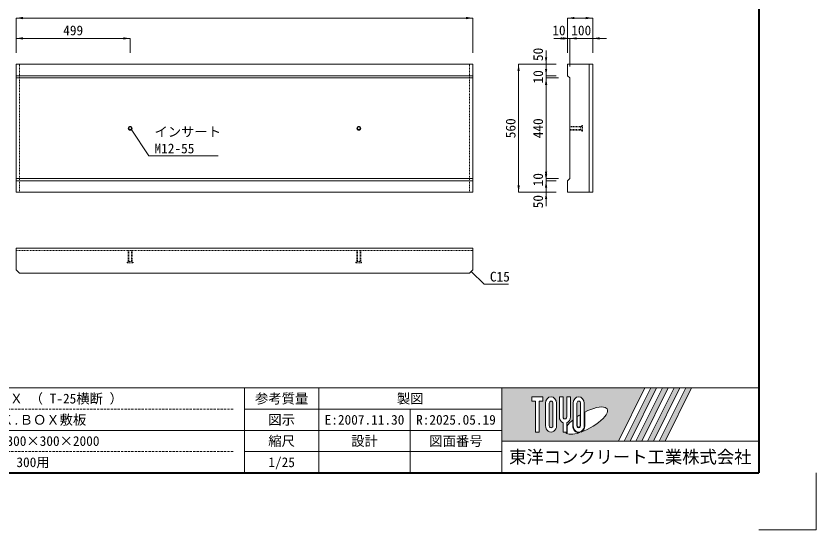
# Model space of a CAD drawing. Units: millimetres at full size. Extents: x -228 to 5022, y -597 to 6828.
# Drawn here: x 1523 to 5022, y -597 to 1651 of the extents above; entities that cross this region are included whole.
import ezdxf
from ezdxf.enums import TextEntityAlignment as Align

# ---------------------------------------------------------------- set-up
doc = ezdxf.new("R2010")
doc.units = ezdxf.units.MM
doc.header["$LTSCALE"] = 10
doc.linetypes.add('USER1', pattern=[1.5, 1, -0.5])
doc.linetypes.add('USER2', pattern=[0.675, 0.375, -0.3])
for name, color, linetype, lineweight in [('Defpoints_3', 7, 'Continuous', 13), ('図枠', 7, 'Continuous', 5), ('寸法線', 7, 'Continuous', 13), ('引出線', 4, 'Continuous', 13), ('本体', 2, 'Continuous', 9), ('補助線', 8, 'Continuous', 13), ('ｲﾝｻｰﾄ', 3, 'USER2', 9)]:
    doc.layers.add(name, color=color, linetype=linetype, lineweight=lineweight)
doc.styles.add('ＭＳ ゴシック', font='')
doc.styles.get('ＭＳ ゴシック').set_extended_font_data('MS Gothic')

# ---------------------------------------------------------------- blocks, each defined once
blk = doc.blocks.new('filled_arrow')
at = {"color": 0, "linetype": 'Continuous', "lineweight": -2}
blk.add_solid([(7.5, 1.25), (0, 0), (7.5, -1.25)], dxfattribs=at)

msp = doc.modelspace()

# ---------------------------------------------------------------- hatches: boundary and pattern name
at = {"layer": '図枠'}
h = msp.add_hatch(color=256, dxfattribs=at)
h.paths.add_polyline_path([(3647.32, 23.93), (3647.32, -208.1), (4157.79, -208.1), (4273.81, 23.93)])
edge = h.paths.add_edge_path(flags=16)
edge.add_ellipse((4017.95, -118.9), major_axis=(90.91, 50.89), ratio=0.3471473, start_angle=-144.31122, end_angle=72.1899, ccw=False)
edge.add_ellipse((3984.29, -140.87), major_axis=(0, 30.94), ratio=0.8463542, start_angle=-160.70346, end_angle=-90)
edge.add_line((4010.47, -140.87), (4010.47, -81.89))
edge = h.paths.add_edge_path(flags=16)
edge.add_ellipse((3984.29, -43.3), major_axis=(0, 28.56), ratio=0.8463542, start_angle=-90, end_angle=90, ccw=False)
edge.add_line((4008.46, -43.3), (4008.46, -140.87))
edge.add_ellipse((3984.29, -140.87), major_axis=(0, 28.56), ratio=0.8463542, start_angle=90, end_angle=-90, ccw=False)
edge.add_line((3960.12, -140.87), (3960.12, -43.3))
edge = h.paths.add_edge_path(flags=16)
edge.add_line((3992.34, -43.3), (3992.34, -140.87))
edge.add_ellipse((3984.29, -140.87), major_axis=(0, 9.52), ratio=0.8463542, start_angle=90, end_angle=-90, ccw=False)
edge.add_line((3976.23, -140.87), (3976.23, -43.3))
edge.add_ellipse((3984.29, -43.3), major_axis=(0, 9.52), ratio=0.8463542, start_angle=-90, end_angle=90, ccw=False)
edge = h.paths.add_edge_path(flags=16)
edge.add_line((3990.33, -93.17), (3990.33, -140.87))
edge.add_ellipse((3984.29, -140.87), major_axis=(0, 7.14), ratio=0.8463541, start_angle=90, end_angle=-90, ccw=False)
edge.add_line((3978.25, -140.87), (3978.25, -100.98))
edge.add_ellipse((4017.95, -118.9), major_axis=(90.91, 50.89), ratio=0.3471473, start_angle=107.79174, end_angle=126.47132, ccw=False)
edge = h.paths.add_edge_path(flags=16)
edge.add_line((3948.03, -14.74), (3948.03, -102.2))
edge.add_ellipse((3923.86, -102.2), major_axis=(0, 28.56), ratio=0.8463542, start_angle=-163.34117, end_angle=-90, ccw=False)
edge.add_line((3931.92, -129.12), (3931.92, -169.42))
edge.add_line((3931.92, -169.42), (3915.81, -169.42))
edge.add_line((3915.81, -169.42), (3915.81, -129.12))
edge.add_ellipse((3923.86, -102.2), major_axis=(0, 28.56), ratio=0.8463542, start_angle=90, end_angle=163.34117, ccw=False)
edge.add_line((3899.69, -102.2), (3899.69, -14.74))
edge.add_line((3899.69, -14.74), (3915.81, -14.74))
edge.add_line((3915.81, -14.74), (3915.81, -102.2))
edge.add_ellipse((3923.86, -102.2), major_axis=(0, 9.52), ratio=0.8463542, start_angle=90, end_angle=-90)
edge.add_line((3931.92, -102.2), (3931.92, -14.74))
edge.add_line((3931.92, -14.74), (3948.03, -14.74))
edge = h.paths.add_edge_path(flags=16)
edge.add_line((3958.1, -116.24), (3958.1, -140.87))
edge.add_ellipse((3984.29, -140.87), major_axis=(0, 30.94), ratio=0.8463542, start_angle=90, end_angle=-171.54427)
edge.add_ellipse((4017.95, -118.9), major_axis=(90.91, 50.89), ratio=0.3471473, start_angle=-178.64954, end_angle=-148.29244, ccw=False)
edge.add_line((3928.45, -171.8), (3933.93, -171.8))
edge.add_line((3933.93, -171.8), (3933.93, -141.64))
edge.add_ellipse((4017.95, -118.9), major_axis=(90.91, 50.89), ratio=0.3471473, start_angle=148.21912, end_angle=165.90812, ccw=False)
edge = h.paths.add_edge_path(flags=16)
edge.add_ellipse((3863.44, -43.3), major_axis=(0, 28.56), ratio=0.8463542, start_angle=-90, end_angle=90, ccw=False)
edge.add_line((3887.61, -43.3), (3887.61, -140.87))
edge.add_ellipse((3863.44, -140.87), major_axis=(0, 28.56), ratio=0.8463542, start_angle=90, end_angle=-90, ccw=False)
edge.add_line((3839.27, -140.87), (3839.27, -43.3))
edge = h.paths.add_edge_path(flags=16)
edge.add_line((3871.49, -43.3), (3871.49, -140.87))
edge.add_ellipse((3863.44, -140.87), major_axis=(0, 9.52), ratio=0.8463542, start_angle=90, end_angle=-90, ccw=False)
edge.add_line((3855.38, -140.87), (3855.38, -43.3))
edge.add_ellipse((3863.44, -43.3), major_axis=(0, 9.52), ratio=0.8463542, start_angle=-90, end_angle=90, ccw=False)
h.paths.add_polyline_path([(3827.18, -14.74), (3827.18, -33.78), (3811.07, -33.78), (3811.07, -169.42), (3794.96, -169.42), (3794.96, -33.78), (3778.84, -33.78), (3778.84, -14.74)], flags=16)
for points in [[(4183.32, -208.1), (4208.84, -208.1), (4324.85, 23.93), (4299.33, 23.93)], [(4375.9, 23.93), (4350.38, 23.93), (4234.36, -208.1), (4259.89, -208.1)], [(4426.95, 23.93), (4401.42, 23.93), (4285.41, -208.1), (4310.93, -208.1)], [(4477.99, 23.93), (4452.47, 23.93), (4336.46, -208.1), (4361.98, -208.1)]]:
    msp.add_hatch(color=256, dxfattribs=at).paths.add_polyline_path(points)

# ---------------------------------------------------------------- linework, layer by layer
at = {"layer": 'Defpoints_3'}
for p in [(5022.32, -347.32), (4772.32, -597.32)]:
    msp.add_line(p, (5022.32, -597.32), dxfattribs=at)
at = {"layer": '図枠', "lineweight": 40}
for p in [(4772.32, 6577.68), (272.32, -347.32)]:
    msp.add_line(p, (4772.32, -347.32), dxfattribs=at)
at = {"layer": '図枠', "lineweight": 13}
for p, q in [((4772.32, 23.93), (272.32, 23.93)), ((2522.32, -347.32), (2522.32, 23.93)), ((2847.32, -347.32), (2847.32, 23.93)), ((3647.32, -347.32), (3647.32, 23.93)), ((3647.32, -68.88), (2522.32, -68.88)), ((3247.32, -347.32), (3247.32, -68.88)), ((3647.32, -161.69), (272.32, -161.69)), ((3647.32, -254.5), (2522.32, -254.5))]:
    msp.add_line(p, q, dxfattribs=at)
at = {"layer": '図枠'}
for p, q in [((3647.32, 23.93), (4273.81, 23.93)), ((4273.81, 23.93), (4157.79, -208.1)), ((4299.33, 23.93), (4183.32, -208.1)), ((4324.85, 23.93), (4208.84, -208.1)), ((4350.38, 23.93), (4234.36, -208.1)), ((4375.9, 23.93), (4259.89, -208.1)), ((4401.42, 23.93), (4285.41, -208.1)), ((4299.33, 23.93), (4324.85, 23.93)), ((4426.95, 23.93), (4310.93, -208.1)), ((4452.47, 23.93), (4336.46, -208.1)), ((4350.38, 23.93), (4375.9, 23.93)), ((4477.99, 23.93), (4361.98, -208.1)), ((4401.42, 23.93), (4426.95, 23.93)), ((4452.47, 23.93), (4477.99, 23.93)), ((3778.84, -14.74), (3778.84, -33.78)), ((3778.84, -14.74), (3827.18, -14.74)), ((3794.96, -33.78), (3778.84, -33.78)), ((3794.96, -33.78), (3794.96, -169.42)), ((3811.07, -33.78), (3811.07, -169.42)), ((3827.18, -33.78), (3811.07, -33.78)), ((3827.18, -14.74), (3827.18, -33.78)), ((3899.69, -14.74), (3915.81, -14.74)), ((3899.69, -102.2), (3899.69, -14.74)), ((3915.81, -14.74), (3915.81, -102.2)), ((3931.92, -14.74), (3948.03, -14.74)), ((3931.92, -102.2), (3931.92, -14.74)), ((3948.03, -14.74), (3948.03, -102.2)), ((3839.27, -43.3), (3839.27, -140.87)), ((3855.38, -140.87), (3855.38, -43.3)), ((3871.49, -43.3), (3871.49, -140.87)), ((3887.61, -140.87), (3887.61, -43.3)), ((3960.12, -43.3), (3960.12, -140.87)), ((3976.23, -140.87), (3976.23, -43.3)), ((3992.34, -43.3), (3992.34, -140.87)), ((4008.46, -140.87), (4008.46, -43.3)), ((3978.25, -140.87), (3978.25, -100.98)), ((3990.33, -93.17), (3990.33, -140.87)), ((4010.47, -140.87), (4010.47, -81.89)), ((3915.81, -129.12), (3915.81, -169.42)), ((3931.92, -129.12), (3931.92, -169.42)), ((3958.1, -116.24), (3958.1, -140.87)), ((3811.07, -169.42), (3794.96, -169.42)), ((3931.92, -169.42), (3915.81, -169.42)), ((3928.45, -171.8), (3933.93, -171.8)), ((3933.93, -141.64), (3933.93, -171.8)), ((3647.32, -208.1), (4157.79, -208.1)), ((4183.32, -208.1), (4208.84, -208.1)), ((4234.36, -208.1), (4259.89, -208.1)), ((4285.41, -208.1), (4310.93, -208.1)), ((4336.46, -208.1), (4361.98, -208.1))]:
    msp.add_line(p, q, dxfattribs=at)
at = {"layer": '図枠', "linetype": 'USER1', "lineweight": 9}
for p, q in [((2472.32, -68.88), (722.32, -68.88)), ((2472.32, -254.5), (722.32, -254.5))]:
    msp.add_line(p, q, dxfattribs=at)
at = {"layer": '図枠'}
for centre, major_axis, ratio, start_param, end_param in [((3863.44, -43.3), (0, 28.56), 0.846354, 4.712389, 7.8539816), ((3863.44, -43.3), (0, 9.52), 0.846354, 4.712389, 7.8539816), ((3984.29, -43.3), (0, 28.56), 0.846354, 4.712389, 7.8539816), ((3984.29, -43.3), (0, 9.52), 0.846354, 4.712389, 7.8539816), ((4017.95, -118.9), (90.91, 50.89), 0.347147, 4.2621853, 7.7429163), ((3923.86, -102.2), (0, 28.56), 0.846354, 1.5707963, 2.8017557), ((3923.86, -102.2), (0, 9.52), 0.846354, 1.5707963, 4.712389), ((3923.86, -102.2), (0, 28.56), 0.846354, 3.4814296, 4.712389), ((4017.95, -118.9), (90.91, 50.89), 0.347147, 1.6817405, 1.8219833), ((4017.95, -118.9), (90.91, 50.89), 0.347147, 2.0815197, 2.5155126), ((3863.44, -140.87), (0, 28.56), 0.846354, 1.5707963, 4.712389), ((3863.44, -140.87), (0, 9.52), 0.846354, 1.5707963, 4.712389), ((4017.95, -118.9), (90.91, 50.89), 0.347147, 3.2093975, 4.2004451), ((3984.29, -140.87), (0, 30.94), 0.846354, 1.5707963, 3.3154679), ((3984.29, -140.87), (0, 28.56), 0.846354, 1.5707963, 4.712389), ((3984.29, -140.87), (0, 9.52), 0.846354, 1.5707963, 4.712389), ((3984.29, -140.87), (0, 7.14), 0.846354, 1.5707963, 4.712389), ((3984.29, -140.87), (0, 30.94), 0.846354, 3.5338438, 4.712389)]:
    msp.add_ellipse(centre, major_axis=major_axis, ratio=ratio, start_param=start_param, end_param=end_param, dxfattribs=at)
at = {"layer": '寸法線'}
for p, q in [((1523.32, 1641.79), (3521.32, 1641.79)), ((1523.32, 1489.68), (1523.32, 1641.79)), ((3521.32, 1489.68), (3521.32, 1641.79)), ((3935.42, 1641.79), (4045.42, 1641.79)), ((3935.42, 1489.68), (3935.42, 1641.79)), ((4045.42, 1489.68), (4045.42, 1641.79)), ((1523.32, 1552.82), (2022.32, 1552.82)), ((1523.32, 1489.68), (1523.32, 1552.82)), ((2022.32, 1489.68), (2022.32, 1552.82)), ((4005.42, 1552.82), (3875.42, 1552.82)), ((4105.42, 1552.82), (3885.42, 1552.82)), ((3935.42, 1489.68), (3935.42, 1552.82)), ((3945.42, 1429.68), (3945.42, 1552.82)), ((3945.42, 1429.68), (3945.42, 1552.82)), ((4045.42, 1489.68), (4045.42, 1552.82)), ((3841.63, 1499.68), (3841.63, 1329.68)), ((3721.35, 1439.68), (3721.35, 879.68)), ((3885.42, 1439.68), (3721.35, 1439.68)), ((3841.63, 1449.68), (3841.63, 1319.68)), ((3885.42, 1439.68), (3841.63, 1439.68)), ((3885.42, 1389.68), (3841.63, 1389.68)), ((3885.42, 1389.68), (3841.63, 1389.68)), ((3895.42, 1379.68), (3841.63, 1379.68)), ((3841.63, 1379.68), (3841.63, 939.68)), ((3895.42, 1379.68), (3841.63, 1379.68)), ((3841.63, 999.68), (3841.63, 869.68)), ((3841.63, 989.68), (3841.63, 819.68)), ((3895.42, 939.68), (3841.63, 939.68)), ((3895.42, 939.68), (3841.63, 939.68)), ((3885.42, 929.68), (3841.63, 929.68)), ((3885.42, 929.68), (3841.63, 929.68)), ((3885.42, 879.68), (3721.35, 879.68)), ((3885.42, 879.68), (3841.63, 879.68))]:
    msp.add_line(p, q, dxfattribs=at)
at = {"layer": '引出線'}
for points in [[(2026.33, 1155.22), (2103.7, 1039.6), (2406.92, 1039.6)], [(3513.82, 533.22), (3570.86, 478.16), (3677.87, 478.16)]]:
    msp.add_lwpolyline(points, dxfattribs=at)
at = {"layer": '本体', "lineweight": 18}
for p, q in [((1523.32, 1439.68), (3521.32, 1439.68)), ((1523.32, 1439.68), (1523.32, 879.68)), ((3521.32, 1439.68), (3521.32, 879.68)), ((4045.42, 1439.68), (3935.42, 1439.68)), ((3935.42, 1439.68), (3935.42, 1389.68)), ((4045.42, 879.68), (4045.42, 1439.68)), ((3935.42, 1389.68), (3945.42, 1379.68)), ((3945.42, 1379.68), (3945.42, 939.68)), ((3935.42, 929.68), (3945.42, 939.68)), ((3935.42, 879.68), (3935.42, 929.68)), ((1523.32, 879.68), (3521.32, 879.68)), ((4045.42, 879.68), (3935.42, 879.68)), ((1523.32, 635.72), (1523.32, 540.72)), ((1523.32, 635.72), (3521.32, 635.72)), ((3521.32, 635.72), (3521.32, 540.72)), ((1523.32, 540.72), (1538.32, 525.72)), ((1538.32, 525.72), (3506.32, 525.72)), ((3521.32, 540.72), (3506.32, 525.72))]:
    msp.add_line(p, q, dxfattribs=at)
at = {"layer": '本体', "linetype": 'USER2'}
for p, q in [((1538.32, 879.68), (1538.32, 1439.68)), ((3506.32, 879.68), (3506.32, 1439.68)), ((1523.32, 625.72), (3521.32, 625.72))]:
    msp.add_line(p, q, dxfattribs=at)
at = {"layer": '本体'}
for p, q in [((4030.42, 879.68), (4030.42, 1439.68)), ((1523.32, 1389.68), (3521.32, 1389.68)), ((1523.32, 1379.68), (3521.32, 1379.68)), ((1523.32, 939.68), (3521.32, 939.68)), ((1523.32, 929.68), (3521.32, 929.68))]:
    msp.add_line(p, q, dxfattribs=at)
at = {"layer": '補助線'}
msp.add_line((3647.32, -208.1), (4772.32, -208.1), dxfattribs=at)
at = {"layer": 'ｲﾝｻｰﾄ'}
for p, q in [((3989.36, 1168.18), (3945.42, 1168.18)), ((3989.53, 1165.68), (3945.42, 1165.68)), ((3997.42, 1168.18), (3989.36, 1168.18)), ((3993.92, 1165.68), (3989.53, 1165.68)), ((3993.92, 1153.68), (3993.92, 1165.68)), ((3997.42, 1172.18), (4000.42, 1172.18)), ((3997.42, 1168.18), (3997.42, 1172.18)), ((4000.42, 1147.18), (4000.42, 1172.18)), ((3990.34, 1153.68), (3945.42, 1153.68)), ((3990.51, 1151.18), (3945.42, 1151.18)), ((3993.92, 1153.68), (3990.34, 1153.68)), ((3997.42, 1151.18), (3990.51, 1151.18)), ((3997.42, 1147.18), (3997.42, 1151.18)), ((3997.42, 1147.18), (4000.42, 1147.18)), ((2013.82, 580.63), (2013.82, 625.72)), ((2016.32, 580.79), (2016.32, 625.72)), ((2028.32, 581.6), (2028.32, 625.72)), ((2030.82, 581.77), (2030.82, 625.72)), ((3013.82, 580.63), (3013.82, 625.72)), ((3016.32, 580.79), (3016.32, 625.72)), ((3028.32, 581.6), (3028.32, 625.72)), ((3030.82, 581.77), (3030.82, 625.72)), ((2009.82, 573.72), (2009.82, 570.72)), ((2009.82, 573.72), (2013.82, 573.72)), ((2009.82, 570.72), (2034.82, 570.72)), ((2013.82, 573.72), (2013.82, 580.63)), ((2016.32, 577.22), (2016.32, 580.79)), ((2016.32, 577.22), (2028.32, 577.22)), ((2028.32, 577.22), (2028.32, 581.6)), ((2030.82, 573.72), (2030.82, 581.77)), ((2030.82, 573.72), (2034.82, 573.72)), ((2034.82, 573.72), (2034.82, 570.72)), ((3009.82, 573.72), (3009.82, 570.72)), ((3009.82, 573.72), (3013.82, 573.72)), ((3009.82, 570.72), (3034.82, 570.72)), ((3013.82, 573.72), (3013.82, 580.63)), ((3016.32, 577.22), (3016.32, 580.79)), ((3016.32, 577.22), (3028.32, 577.22)), ((3028.32, 577.22), (3028.32, 581.6)), ((3030.82, 573.72), (3030.82, 581.77)), ((3030.82, 573.72), (3034.82, 573.72)), ((3034.82, 573.72), (3034.82, 570.72))]:
    msp.add_line(p, q, dxfattribs=at)
at = {"layer": 'ｲﾝｻｰﾄ', "linetype": 'Continuous'}
for centre, radius in [((2022.32, 1159.68), 8.5), ((2022.32, 1159.68), 6), ((3022.32, 1159.68), 8.5), ((3022.32, 1159.68), 6)]:
    msp.add_circle(centre, radius, dxfattribs=at)

# ---------------------------------------------------------------- block references
at = {"layer": '寸法線', "xscale": 4, "yscale": 4}
for p in [(1523.32, 1641.79), (3935.42, 1641.79), (1523.32, 1552.82), (3945.42, 1552.82), (4045.42, 1552.82)]:
    msp.add_blockref('filled_arrow', p, dxfattribs=at)
for p, rotation in [((3521.32, 1641.79), 180), ((4045.42, 1641.79), 180), ((2022.32, 1552.82), 180), ((3935.42, 1552.82), 180), ((3945.42, 1552.82), 180), ((3721.35, 1439.68), 270), ((3841.63, 1439.68), 90), ((3841.63, 1389.68), 90), ((3841.63, 1389.68), 90), ((3841.63, 1379.68), 270), ((3841.63, 1379.68), 270), ((3841.63, 939.68), 90), ((3841.63, 939.68), 90), ((3841.63, 929.68), 90), ((3841.63, 929.68), 270), ((3721.35, 879.68), 90), ((3841.63, 879.68), 270)]:
    msp.add_blockref('filled_arrow', p, dxfattribs=dict(at, rotation=rotation))
at = {"layer": '引出線', "xscale": 0.16, "yscale": 0.16}
for p, rotation in [((2026.33, 1155.22), 303.8), ((3513.82, 533.22), 316)]:
    msp.add_blockref('filled_arrow', p, dxfattribs=dict(at, rotation=rotation))

# ---------------------------------------------------------------- texts
at = {"layer": '図枠', "style": 'ＭＳ ゴシック'}
for s, height, p in [('Ｕ.Ｋ.ＢＯＸ （ T-25横断 ）', 42.72, (1597.32, -22.47)), ('参考質量', 42.72, (2684.82, -22.47)), ('製図', 42.72, (3247.32, -22.47)), ('Ｕ.Ｋ.ＢＯＸ敷板', 42.72, (1597.32, -115.28)), ('図示', 42.72, (2684.82, -115.28)), ('E:2007.11.30', 42.72, (3047.32, -115.28)), ('R:2025.05.19', 42.72, (3447.32, -115.28)), ('KUR用 300×300×2000', 42.72, (1597.32, -208.1)), ('縮尺', 42.72, (2684.82, -208.1)), ('設計', 42.72, (3047.32, -208.1)), ('図面番号', 42.72, (3447.32, -208.1)), ('東洋コンクリート工業株式会社', 55.54, (4209.82, -277.71)), ('300用', 42.72, (1597.32, -300.91)), ('1/25', 42.72, (2684.82, -300.91))]:
    msp.add_text(s, height=height, dxfattribs=at).set_placement(p, align=Align.MIDDLE_CENTER)
at = {"layer": '寸法線', "style": 'ＭＳ ゴシック'}
for s, p in [('499', (1772.82, 1587.82)), ('10', (3897.92, 1587.82)), ('100', (3995.42, 1587.82))]:
    msp.add_text(s, height=42.72, dxfattribs=at).set_placement(p, align=Align.MIDDLE_CENTER)
for s, p in [('50', (3806.63, 1482.83)), ('10', (3806.63, 1384.68)), ('560', (3686.35, 1159.68)), ('440', (3806.63, 1159.68)), ('10', (3806.63, 934.68)), ('50', (3806.63, 838.84))]:
    msp.add_text(s, height=42.72, rotation=90, dxfattribs=at).set_placement(p, align=Align.MIDDLE_CENTER)
at = {"layer": '引出線', "style": 'ＭＳ ゴシック'}
for s, p in [('インサート', (2128.7, 1110.32)), ('M12-55', (2128.7, 1037.2))]:
    msp.add_text(s, height=42.72, dxfattribs=at).set_placement(p, align=Align.BOTTOM_LEFT)
msp.add_text('C15', height=42.72, dxfattribs=at).set_placement((3595.86, 532.16), align=Align.TOP_LEFT)

doc.saveas('drawing.dxf')
